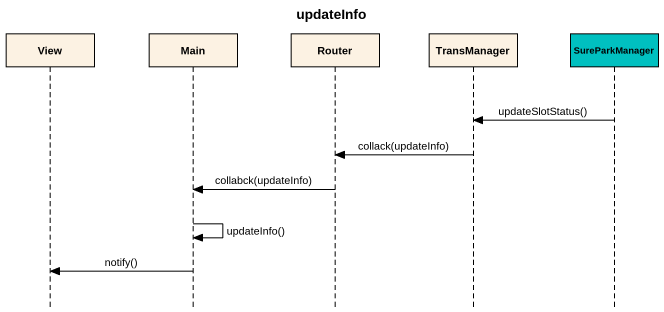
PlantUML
@startuml
title updateInfo
hide footbox
participant View #FCF2E3
participant Main #FCF2E3
participant Router #FCF2E3
participant TransManager #FCF2E3
participant SureParkManager #00C0C0

SureParkManager -> TransManager : updateSlotStatus()
TransManager -> Router : collack(updateInfo)
Router -> Main : collabck(updateInfo)
Main -> Main : updateInfo()
Main -> View : notify()
@enduml
